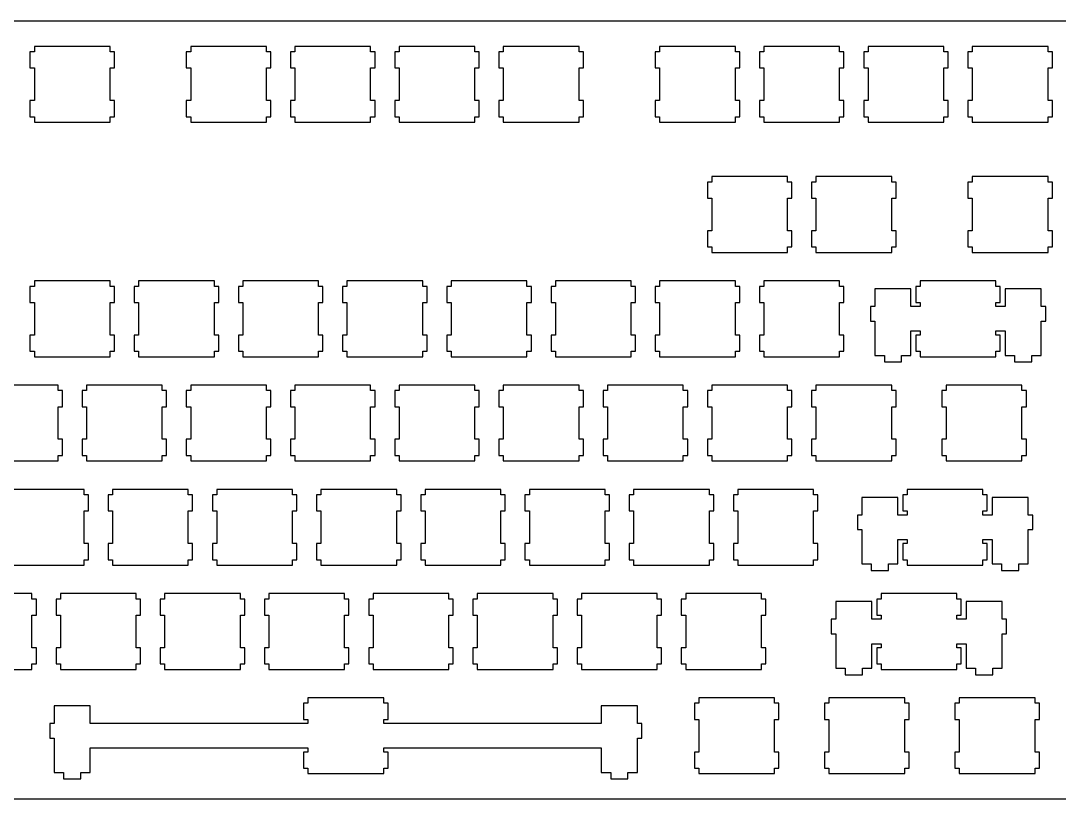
# Model space of a CAD drawing. Extents: x 0 to 433, y 0 to 142.
# Drawn here: x 97.5 to 287.4, y 0.2 to 142.4 of the extents above; entities that cross this region are included whole.
import ezdxf

# ---------------------------------------------------------------- set-up
doc = ezdxf.new("R2010")
doc.units = 0
doc.layers.get('0').update_dxf_attribs({"linetype": 'CONTINUOUS'})

msp = doc.modelspace()

# ---------------------------------------------------------------- linework, layer by layer
at = {"color": 0}
for p, q in [((2.096, 142.427), (430.872, 142.427)), ((100.021, 136.753), (99.2202, 136.753)), ((99.2202, 136.753), (99.2202, 133.802)), ((100.021, 137.752), (100.021, 136.753)), ((113.87, 137.752), (100.021, 137.752)), ((113.87, 136.753), (113.87, 137.752)), ((114.669, 136.753), (113.87, 136.753)), ((114.669, 133.802), (114.669, 136.753)), ((128.596, 136.753), (127.795, 136.753)), ((127.795, 136.753), (127.795, 133.802)), ((128.596, 137.752), (128.596, 136.753)), ((142.445, 137.752), (128.596, 137.752)), ((142.445, 136.753), (142.445, 137.752)), ((143.246, 136.753), (142.445, 136.753)), ((143.246, 133.802), (143.246, 136.753)), ((147.646, 136.753), (146.845, 136.753)), ((146.845, 136.753), (146.845, 133.802)), ((147.646, 137.752), (147.646, 136.753)), ((161.495, 137.752), (147.646, 137.752)), ((161.495, 136.753), (161.495, 137.752)), ((162.296, 136.753), (161.495, 136.753)), ((162.296, 133.802), (162.296, 136.753)), ((166.696, 136.753), (165.895, 136.753)), ((165.895, 136.753), (165.895, 133.802)), ((166.696, 137.752), (166.696, 136.753)), ((180.545, 137.752), (166.696, 137.752)), ((180.545, 136.753), (180.545, 137.752)), ((181.346, 136.753), (180.545, 136.753)), ((181.346, 133.802), (181.346, 136.753)), ((185.746, 136.753), (184.945, 136.753)), ((184.945, 136.753), (184.945, 133.802)), ((185.746, 137.752), (185.746, 136.753)), ((199.595, 137.752), (185.746, 137.752)), ((199.595, 136.753), (199.595, 137.752)), ((200.396, 136.753), (199.595, 136.753)), ((200.396, 133.802), (200.396, 136.753)), ((214.321, 136.753), (213.52, 136.753)), ((213.52, 136.753), (213.52, 133.802)), ((214.321, 137.752), (214.321, 136.753)), ((228.17, 137.752), (214.321, 137.752)), ((228.17, 136.753), (228.17, 137.752)), ((228.971, 136.753), (228.17, 136.753)), ((228.971, 133.802), (228.971, 136.753)), ((233.371, 136.753), (232.57, 136.753)), ((232.57, 136.753), (232.57, 133.802)), ((233.371, 137.752), (233.371, 136.753)), ((247.22, 137.752), (233.371, 137.752)), ((247.22, 136.753), (247.22, 137.752)), ((248.021, 136.753), (247.22, 136.753)), ((248.021, 133.802), (248.021, 136.753)), ((252.421, 136.753), (251.62, 136.753)), ((251.62, 136.753), (251.62, 133.802)), ((252.421, 137.752), (252.421, 136.753)), ((266.27, 137.752), (252.421, 137.752)), ((266.27, 136.753), (266.27, 137.752)), ((267.071, 136.753), (266.27, 136.753)), ((267.071, 133.802), (267.071, 136.753)), ((271.471, 136.753), (270.67, 136.753)), ((270.67, 136.753), (270.67, 133.802)), ((271.471, 137.752), (271.471, 136.753)), ((285.32, 137.752), (271.471, 137.752)), ((285.32, 136.753), (285.32, 137.752)), ((286.121, 136.753), (285.32, 136.753)), ((286.121, 133.802), (286.121, 136.753)), ((99.2202, 133.802), (100.021, 133.802)), ((100.021, 133.802), (100.021, 127.852)), ((113.87, 127.852), (113.87, 133.802)), ((113.87, 133.802), (114.669, 133.802)), ((127.795, 133.802), (128.596, 133.802)), ((128.596, 133.802), (128.596, 127.852)), ((142.445, 127.852), (142.445, 133.802)), ((142.445, 133.802), (143.246, 133.802)), ((146.845, 133.802), (147.646, 133.802)), ((147.646, 133.802), (147.646, 127.852)), ((161.495, 127.852), (161.495, 133.802)), ((161.495, 133.802), (162.296, 133.802)), ((165.895, 133.802), (166.696, 133.802)), ((166.696, 133.802), (166.696, 127.852)), ((180.545, 127.852), (180.545, 133.802)), ((180.545, 133.802), (181.346, 133.802)), ((184.945, 133.802), (185.746, 133.802)), ((185.746, 133.802), (185.746, 127.852)), ((199.595, 127.852), (199.595, 133.802)), ((199.595, 133.802), (200.396, 133.802)), ((213.52, 133.802), (214.321, 133.802)), ((214.321, 133.802), (214.321, 127.852)), ((228.17, 127.852), (228.17, 133.802)), ((228.17, 133.802), (228.971, 133.802)), ((232.57, 133.802), (233.371, 133.802)), ((233.371, 133.802), (233.371, 127.852)), ((247.22, 127.852), (247.22, 133.802)), ((247.22, 133.802), (248.021, 133.802)), ((251.62, 133.802), (252.421, 133.802)), ((252.421, 133.802), (252.421, 127.852)), ((266.27, 127.852), (266.27, 133.802)), ((266.27, 133.802), (267.071, 133.802)), ((270.67, 133.802), (271.471, 133.802)), ((271.471, 133.802), (271.471, 127.852)), ((285.32, 127.852), (285.32, 133.802)), ((285.32, 133.802), (286.121, 133.802)), ((100.021, 127.852), (99.2202, 127.852)), ((99.2202, 127.852), (99.2202, 124.901)), ((114.669, 127.852), (113.87, 127.852)), ((114.669, 124.901), (114.669, 127.852)), ((128.596, 127.852), (127.795, 127.852)), ((127.795, 127.852), (127.795, 124.901)), ((143.246, 127.852), (142.445, 127.852)), ((143.246, 124.901), (143.246, 127.852)), ((147.646, 127.852), (146.845, 127.852)), ((146.845, 127.852), (146.845, 124.901)), ((162.296, 127.852), (161.495, 127.852)), ((162.296, 124.901), (162.296, 127.852)), ((166.696, 127.852), (165.895, 127.852)), ((165.895, 127.852), (165.895, 124.901)), ((181.346, 127.852), (180.545, 127.852)), ((181.346, 124.901), (181.346, 127.852)), ((185.746, 127.852), (184.945, 127.852)), ((184.945, 127.852), (184.945, 124.901)), ((200.396, 127.852), (199.595, 127.852)), ((200.396, 124.901), (200.396, 127.852)), ((214.321, 127.852), (213.52, 127.852)), ((213.52, 127.852), (213.52, 124.901)), ((228.971, 127.852), (228.17, 127.852)), ((228.971, 124.901), (228.971, 127.852)), ((233.371, 127.852), (232.57, 127.852)), ((232.57, 127.852), (232.57, 124.901)), ((248.021, 127.852), (247.22, 127.852)), ((248.021, 124.901), (248.021, 127.852)), ((252.421, 127.852), (251.62, 127.852)), ((251.62, 127.852), (251.62, 124.901)), ((267.071, 127.852), (266.27, 127.852)), ((267.071, 124.901), (267.071, 127.852)), ((271.471, 127.852), (270.67, 127.852)), ((270.67, 127.852), (270.67, 124.901)), ((286.121, 127.852), (285.32, 127.852)), ((286.121, 124.901), (286.121, 127.852)), ((99.2202, 124.901), (100.021, 124.901)), ((100.021, 124.901), (100.021, 123.902)), ((100.021, 123.902), (113.87, 123.902)), ((113.87, 123.902), (113.87, 124.901)), ((113.87, 124.901), (114.669, 124.901)), ((127.795, 124.901), (128.596, 124.901)), ((128.596, 124.901), (128.596, 123.902)), ((128.596, 123.902), (142.445, 123.902)), ((142.445, 123.902), (142.445, 124.901)), ((142.445, 124.901), (143.246, 124.901)), ((146.845, 124.901), (147.646, 124.901)), ((147.646, 124.901), (147.646, 123.902)), ((147.646, 123.902), (161.495, 123.902)), ((161.495, 123.902), (161.495, 124.901)), ((161.495, 124.901), (162.296, 124.901)), ((165.895, 124.901), (166.696, 124.901)), ((166.696, 124.901), (166.696, 123.902)), ((166.696, 123.902), (180.545, 123.902)), ((180.545, 123.902), (180.545, 124.901)), ((180.545, 124.901), (181.346, 124.901)), ((184.945, 124.901), (185.746, 124.901)), ((185.746, 124.901), (185.746, 123.902)), ((185.746, 123.902), (199.595, 123.902)), ((199.595, 123.902), (199.595, 124.901)), ((199.595, 124.901), (200.396, 124.901)), ((213.52, 124.901), (214.321, 124.901)), ((214.321, 124.901), (214.321, 123.902)), ((214.321, 123.902), (228.17, 123.902)), ((228.17, 123.902), (228.17, 124.901)), ((228.17, 124.901), (228.971, 124.901)), ((232.57, 124.901), (233.371, 124.901)), ((233.371, 124.901), (233.371, 123.902)), ((233.371, 123.902), (247.22, 123.902)), ((247.22, 123.902), (247.22, 124.901)), ((247.22, 124.901), (248.021, 124.901)), ((251.62, 124.901), (252.421, 124.901)), ((252.421, 124.901), (252.421, 123.902)), ((252.421, 123.902), (266.27, 123.902)), ((266.27, 123.902), (266.27, 124.901)), ((266.27, 124.901), (267.071, 124.901)), ((270.67, 124.901), (271.471, 124.901)), ((271.471, 124.901), (271.471, 123.902)), ((271.471, 123.902), (285.32, 123.902)), ((285.32, 123.902), (285.32, 124.901)), ((285.32, 124.901), (286.121, 124.901)), ((223.846, 113.94), (223.846, 112.94)), ((237.695, 113.94), (223.846, 113.94)), ((237.695, 112.94), (237.695, 113.94)), ((242.896, 113.94), (242.896, 112.94)), ((256.745, 113.94), (242.896, 113.94)), ((256.745, 112.94), (256.745, 113.94)), ((271.471, 113.94), (271.471, 112.94)), ((285.32, 113.94), (271.471, 113.94)), ((285.32, 112.94), (285.32, 113.94)), ((223.846, 112.94), (223.045, 112.94)), ((223.045, 112.94), (223.045, 109.989)), ((238.496, 112.94), (237.695, 112.94)), ((238.496, 109.989), (238.496, 112.94)), ((242.896, 112.94), (242.095, 112.94)), ((242.095, 112.94), (242.095, 109.989)), ((257.546, 112.94), (256.745, 112.94)), ((257.546, 109.989), (257.546, 112.94)), ((271.471, 112.94), (270.67, 112.94)), ((270.67, 112.94), (270.67, 109.989)), ((286.121, 112.94), (285.32, 112.94)), ((286.121, 109.989), (286.121, 112.94)), ((223.045, 109.989), (223.846, 109.989)), ((223.846, 109.989), (223.846, 104.039)), ((237.695, 104.039), (237.695, 109.989)), ((237.695, 109.989), (238.496, 109.989)), ((242.095, 109.989), (242.896, 109.989)), ((242.896, 109.989), (242.896, 104.039)), ((256.745, 104.039), (256.745, 109.989)), ((256.745, 109.989), (257.546, 109.989)), ((270.67, 109.989), (271.471, 109.989)), ((271.471, 109.989), (271.471, 104.039)), ((285.32, 104.039), (285.32, 109.989)), ((285.32, 109.989), (286.121, 109.989)), ((223.846, 104.039), (223.045, 104.039)), ((223.045, 104.039), (223.045, 101.09)), ((238.496, 104.039), (237.695, 104.039)), ((238.496, 101.09), (238.496, 104.039)), ((242.896, 104.039), (242.095, 104.039)), ((242.095, 104.039), (242.095, 101.09)), ((257.546, 104.039), (256.745, 104.039)), ((257.546, 101.09), (257.546, 104.039)), ((271.471, 104.039), (270.67, 104.039)), ((270.67, 104.039), (270.67, 101.09)), ((286.121, 104.039), (285.32, 104.039)), ((286.121, 101.09), (286.121, 104.039)), ((223.045, 101.09), (223.846, 101.09)), ((223.846, 101.09), (223.846, 100.09)), ((237.695, 100.09), (237.695, 101.09)), ((237.695, 101.09), (238.496, 101.09)), ((242.095, 101.09), (242.896, 101.09)), ((242.896, 101.09), (242.896, 100.09)), ((256.745, 100.09), (256.745, 101.09)), ((256.745, 101.09), (257.546, 101.09)), ((270.67, 101.09), (271.471, 101.09)), ((271.471, 101.09), (271.471, 100.09)), ((285.32, 100.09), (285.32, 101.09)), ((285.32, 101.09), (286.121, 101.09)), ((223.846, 100.09), (237.695, 100.09)), ((242.896, 100.09), (256.745, 100.09)), ((271.471, 100.09), (285.32, 100.09)), ((100.021, 93.89), (99.2202, 93.89)), ((99.2202, 93.89), (99.2202, 90.9394)), ((100.021, 94.8902), (100.021, 93.89)), ((113.87, 94.8902), (100.021, 94.8902)), ((113.87, 93.89), (113.87, 94.8902)), ((114.669, 93.89), (113.87, 93.89)), ((114.669, 90.9394), (114.669, 93.89)), ((119.071, 93.89), (118.27, 93.89)), ((118.27, 93.89), (118.27, 90.9394)), ((119.071, 94.8902), (119.071, 93.89)), ((132.92, 94.8902), (119.071, 94.8902)), ((132.92, 93.89), (132.92, 94.8902)), ((133.721, 93.89), (132.92, 93.89)), ((133.721, 90.9394), (133.721, 93.89)), ((138.121, 93.89), (137.32, 93.89)), ((137.32, 93.89), (137.32, 90.9394)), ((138.121, 94.8902), (138.121, 93.89)), ((151.97, 94.8902), (138.121, 94.8902)), ((151.97, 93.89), (151.97, 94.8902)), ((152.771, 93.89), (151.97, 93.89)), ((152.771, 90.9394), (152.771, 93.89)), ((157.171, 93.89), (156.37, 93.89)), ((156.37, 93.89), (156.37, 90.9394)), ((157.171, 94.8902), (157.171, 93.89)), ((171.02, 94.8902), (157.171, 94.8902)), ((171.02, 93.89), (171.02, 94.8902)), ((171.821, 93.89), (171.02, 93.89)), ((171.821, 90.9394), (171.821, 93.89)), ((176.221, 93.89), (175.42, 93.89)), ((175.42, 93.89), (175.42, 90.9394)), ((176.221, 94.8902), (176.221, 93.89)), ((190.07, 94.8902), (176.221, 94.8902)), ((190.07, 93.89), (190.07, 94.8902)), ((190.871, 93.89), (190.07, 93.89)), ((190.871, 90.9394), (190.871, 93.89)), ((195.271, 93.89), (194.47, 93.89)), ((194.47, 93.89), (194.47, 90.9394)), ((195.271, 94.8902), (195.271, 93.89)), ((209.12, 94.8902), (195.271, 94.8902)), ((209.12, 93.89), (209.12, 94.8902)), ((209.921, 93.89), (209.12, 93.89)), ((209.921, 90.9394), (209.921, 93.89)), ((214.321, 93.89), (213.52, 93.89)), ((213.52, 93.89), (213.52, 90.9394)), ((214.321, 94.8902), (214.321, 93.89)), ((228.17, 94.8902), (214.321, 94.8902)), ((228.17, 93.89), (228.17, 94.8902)), ((228.971, 93.89), (228.17, 93.89)), ((228.971, 90.9394), (228.971, 93.89)), ((233.371, 93.89), (232.57, 93.89)), ((232.57, 93.89), (232.57, 90.9394)), ((233.371, 94.8902), (233.371, 93.89)), ((247.22, 94.8902), (233.371, 94.8902)), ((247.22, 93.89), (247.22, 94.8902)), ((248.021, 93.89), (247.22, 93.89)), ((248.021, 90.9394), (248.021, 93.89)), ((260.27, 93.4201), (253.67, 93.4201)), ((253.67, 93.4201), (253.67, 90.1898)), ((260.27, 90.1898), (260.27, 93.4201)), ((261.946, 93.89), (261.145, 93.89)), ((261.145, 93.89), (261.145, 90.9394)), ((261.946, 94.8902), (261.946, 93.89)), ((275.795, 94.8902), (261.946, 94.8902)), ((275.795, 93.89), (275.795, 94.8902)), ((276.596, 93.89), (275.795, 93.89)), ((276.596, 90.9394), (276.596, 93.89)), ((284.07, 93.4201), (277.471, 93.4201)), ((277.471, 93.4201), (277.471, 90.1898)), ((284.07, 90.1898), (284.07, 93.4201)), ((99.2202, 90.9394), (100.021, 90.9394)), ((100.021, 90.9394), (100.021, 84.9891)), ((113.87, 84.9891), (113.87, 90.9394)), ((113.87, 90.9394), (114.669, 90.9394)), ((118.27, 90.9394), (119.071, 90.9394)), ((119.071, 90.9394), (119.071, 84.9891)), ((132.92, 84.9891), (132.92, 90.9394)), ((132.92, 90.9394), (133.721, 90.9394)), ((137.32, 90.9394), (138.121, 90.9394)), ((138.121, 90.9394), (138.121, 84.9891)), ((151.97, 84.9891), (151.97, 90.9394)), ((151.97, 90.9394), (152.771, 90.9394)), ((156.37, 90.9394), (157.171, 90.9394)), ((157.171, 90.9394), (157.171, 84.9891)), ((171.02, 84.9891), (171.02, 90.9394)), ((171.02, 90.9394), (171.821, 90.9394)), ((175.42, 90.9394), (176.221, 90.9394)), ((176.221, 90.9394), (176.221, 84.9891)), ((190.07, 84.9891), (190.07, 90.9394)), ((190.07, 90.9394), (190.871, 90.9394)), ((194.47, 90.9394), (195.271, 90.9394)), ((195.271, 90.9394), (195.271, 84.9891)), ((209.12, 84.9891), (209.12, 90.9394)), ((209.12, 90.9394), (209.921, 90.9394)), ((213.52, 90.9394), (214.321, 90.9394)), ((214.321, 90.9394), (214.321, 84.9891)), ((228.17, 84.9891), (228.17, 90.9394)), ((228.17, 90.9394), (228.971, 90.9394)), ((232.57, 90.9394), (233.371, 90.9394)), ((233.371, 90.9394), (233.371, 84.9891)), ((247.22, 84.9891), (247.22, 90.9394)), ((247.22, 90.9394), (248.021, 90.9394)), ((253.67, 90.1898), (252.845, 90.1898)), ((252.845, 90.1898), (252.845, 87.54)), ((261.946, 90.1898), (260.27, 90.1898)), ((261.145, 90.9394), (261.946, 90.9394)), ((261.946, 90.9394), (261.946, 90.1898)), ((275.795, 90.1898), (275.795, 90.9394)), ((275.795, 90.9394), (276.596, 90.9394)), ((277.471, 90.1898), (275.795, 90.1898)), ((284.896, 90.1898), (284.07, 90.1898)), ((284.896, 87.54), (284.896, 90.1898)), ((252.845, 87.54), (253.67, 87.54)), ((253.67, 87.54), (253.67, 81.2698)), ((284.07, 81.2698), (284.07, 87.54)), ((284.07, 87.54), (284.896, 87.54)), ((260.27, 81.2698), (260.27, 85.7402)), ((260.27, 85.7402), (261.946, 85.7402)), ((261.946, 85.7402), (261.946, 84.9891)), ((275.795, 84.9891), (275.795, 85.7402)), ((275.795, 85.7402), (277.471, 85.7402)), ((277.471, 85.7402), (277.471, 81.2698)), ((100.021, 84.9891), (99.2202, 84.9891)), ((99.2202, 84.9891), (99.2202, 82.0402)), ((114.669, 84.9891), (113.87, 84.9891)), ((114.669, 82.0402), (114.669, 84.9891)), ((119.071, 84.9891), (118.27, 84.9891)), ((118.27, 84.9891), (118.27, 82.0402)), ((133.721, 84.9891), (132.92, 84.9891)), ((133.721, 82.0402), (133.721, 84.9891)), ((138.121, 84.9891), (137.32, 84.9891)), ((137.32, 84.9891), (137.32, 82.0402)), ((152.771, 84.9891), (151.97, 84.9891)), ((152.771, 82.0402), (152.771, 84.9891)), ((157.171, 84.9891), (156.37, 84.9891)), ((156.37, 84.9891), (156.37, 82.0402)), ((171.821, 84.9891), (171.02, 84.9891)), ((171.821, 82.0402), (171.821, 84.9891)), ((176.221, 84.9891), (175.42, 84.9891)), ((175.42, 84.9891), (175.42, 82.0402)), ((190.871, 84.9891), (190.07, 84.9891)), ((190.871, 82.0402), (190.871, 84.9891)), ((195.271, 84.9891), (194.47, 84.9891)), ((194.47, 84.9891), (194.47, 82.0402)), ((209.921, 84.9891), (209.12, 84.9891)), ((209.921, 82.0402), (209.921, 84.9891)), ((214.321, 84.9891), (213.52, 84.9891)), ((213.52, 84.9891), (213.52, 82.0402)), ((228.971, 84.9891), (228.17, 84.9891)), ((228.971, 82.0402), (228.971, 84.9891)), ((233.371, 84.9891), (232.57, 84.9891)), ((232.57, 84.9891), (232.57, 82.0402)), ((248.021, 84.9891), (247.22, 84.9891)), ((248.021, 82.0402), (248.021, 84.9891)), ((261.946, 84.9891), (261.145, 84.9891)), ((261.145, 84.9891), (261.145, 82.0402)), ((276.596, 84.9891), (275.795, 84.9891)), ((276.596, 82.0402), (276.596, 84.9891)), ((99.2202, 82.0402), (100.021, 82.0402)), ((100.021, 82.0402), (100.021, 81.0398)), ((113.87, 81.0398), (113.87, 82.0402)), ((113.87, 82.0402), (114.669, 82.0402)), ((118.27, 82.0402), (119.071, 82.0402)), ((119.071, 82.0402), (119.071, 81.0398)), ((132.92, 81.0398), (132.92, 82.0402)), ((132.92, 82.0402), (133.721, 82.0402)), ((137.32, 82.0402), (138.121, 82.0402)), ((138.121, 82.0402), (138.121, 81.0398)), ((151.97, 81.0398), (151.97, 82.0402)), ((151.97, 82.0402), (152.771, 82.0402)), ((156.37, 82.0402), (157.171, 82.0402)), ((157.171, 82.0402), (157.171, 81.0398)), ((171.02, 81.0398), (171.02, 82.0402)), ((171.02, 82.0402), (171.821, 82.0402)), ((175.42, 82.0402), (176.221, 82.0402)), ((176.221, 82.0402), (176.221, 81.0398)), ((190.07, 81.0398), (190.07, 82.0402)), ((190.07, 82.0402), (190.871, 82.0402)), ((194.47, 82.0402), (195.271, 82.0402)), ((195.271, 82.0402), (195.271, 81.0398)), ((209.12, 81.0398), (209.12, 82.0402)), ((209.12, 82.0402), (209.921, 82.0402)), ((213.52, 82.0402), (214.321, 82.0402)), ((214.321, 82.0402), (214.321, 81.0398)), ((228.17, 81.0398), (228.17, 82.0402)), ((228.17, 82.0402), (228.971, 82.0402)), ((232.57, 82.0402), (233.371, 82.0402)), ((233.371, 82.0402), (233.371, 81.0398)), ((247.22, 81.0398), (247.22, 82.0402)), ((247.22, 82.0402), (248.021, 82.0402)), ((261.145, 82.0402), (261.946, 82.0402)), ((261.946, 82.0402), (261.946, 81.0398)), ((275.795, 81.0398), (275.795, 82.0402)), ((275.795, 82.0402), (276.596, 82.0402)), ((100.021, 81.0398), (113.87, 81.0398)), ((119.071, 81.0398), (132.92, 81.0398)), ((138.121, 81.0398), (151.97, 81.0398)), ((157.171, 81.0398), (171.02, 81.0398)), ((176.221, 81.0398), (190.07, 81.0398)), ((195.271, 81.0398), (209.12, 81.0398)), ((214.321, 81.0398), (228.17, 81.0398)), ((233.371, 81.0398), (247.22, 81.0398)), ((253.67, 81.2698), (255.396, 81.2698)), ((255.396, 81.2698), (255.396, 80.0696)), ((255.396, 80.0696), (258.546, 80.0696)), ((258.546, 80.0696), (258.546, 81.2698)), ((258.546, 81.2698), (260.27, 81.2698)), ((261.946, 81.0398), (275.795, 81.0398)), ((277.471, 81.2698), (279.196, 81.2698)), ((279.196, 81.2698), (279.196, 80.0696)), ((279.196, 80.0696), (282.345, 80.0696)), ((282.345, 80.0696), (282.345, 81.2698)), ((282.345, 81.2698), (284.07, 81.2698)), ((104.345, 75.8402), (90.4946, 75.8402)), ((104.345, 74.84), (104.345, 75.8402)), ((105.144, 74.84), (104.345, 74.84)), ((105.144, 71.8894), (105.144, 74.84)), ((109.545, 74.84), (108.745, 74.84)), ((108.745, 74.84), (108.745, 71.8894)), ((109.545, 75.8402), (109.545, 74.84)), ((123.395, 75.8402), (109.545, 75.8402)), ((123.395, 74.84), (123.395, 75.8402)), ((124.196, 74.84), (123.395, 74.84)), ((124.196, 71.8894), (124.196, 74.84)), ((128.595, 74.84), (127.795, 74.84)), ((127.795, 74.84), (127.795, 71.8894)), ((128.595, 75.8402), (128.595, 74.84)), ((142.445, 75.8402), (128.595, 75.8402)), ((142.445, 74.84), (142.445, 75.8402)), ((143.244, 74.84), (142.445, 74.84)), ((143.244, 71.8894), (143.244, 74.84)), ((147.645, 74.84), (146.845, 74.84)), ((146.845, 74.84), (146.845, 71.8894)), ((147.645, 75.8402), (147.645, 74.84)), ((161.495, 75.8402), (147.645, 75.8402)), ((161.495, 74.84), (161.495, 75.8402)), ((162.296, 74.84), (161.495, 74.84)), ((162.296, 71.8894), (162.296, 74.84)), ((166.696, 74.84), (165.895, 74.84)), ((165.895, 74.84), (165.895, 71.8894)), ((166.696, 75.8402), (166.696, 74.84)), ((180.545, 75.8402), (166.696, 75.8402)), ((180.545, 74.84), (180.545, 75.8402)), ((181.346, 74.84), (180.545, 74.84)), ((181.346, 71.8894), (181.346, 74.84)), ((185.746, 74.84), (184.945, 74.84)), ((184.945, 74.84), (184.945, 71.8894)), ((185.746, 75.8402), (185.746, 74.84)), ((199.595, 75.8402), (185.746, 75.8402)), ((199.595, 74.84), (199.595, 75.8402)), ((200.396, 74.84), (199.595, 74.84)), ((200.396, 71.8894), (200.396, 74.84)), ((204.796, 74.84), (203.995, 74.84)), ((203.995, 74.84), (203.995, 71.8894)), ((204.796, 75.8402), (204.796, 74.84)), ((218.645, 75.8402), (204.796, 75.8402)), ((218.645, 74.84), (218.645, 75.8402)), ((219.446, 74.84), (218.645, 74.84)), ((219.446, 71.8894), (219.446, 74.84)), ((223.846, 74.84), (223.045, 74.84)), ((223.045, 74.84), (223.045, 71.8894)), ((223.846, 75.8402), (223.846, 74.84)), ((237.695, 75.8402), (223.846, 75.8402)), ((237.695, 74.84), (237.695, 75.8402)), ((238.496, 74.84), (237.695, 74.84)), ((238.496, 71.8894), (238.496, 74.84)), ((242.896, 74.84), (242.095, 74.84)), ((242.095, 74.84), (242.095, 71.8894)), ((242.896, 75.8402), (242.896, 74.84)), ((256.745, 75.8402), (242.896, 75.8402)), ((256.745, 74.84), (256.745, 75.8402)), ((257.546, 74.84), (256.745, 74.84)), ((257.546, 71.8894), (257.546, 74.84)), ((266.707, 74.84), (265.908, 74.84)), ((265.908, 74.84), (265.908, 71.8894)), ((266.707, 75.8402), (266.707, 74.84)), ((280.557, 75.8402), (266.707, 75.8402)), ((280.557, 74.84), (280.557, 75.8402)), ((281.357, 74.84), (280.557, 74.84)), ((281.357, 71.8894), (281.357, 74.84)), ((104.345, 65.9391), (104.345, 71.8894)), ((104.345, 71.8894), (105.144, 71.8894)), ((108.745, 71.8894), (109.545, 71.8894)), ((109.545, 71.8894), (109.545, 65.9391)), ((123.395, 65.9391), (123.395, 71.8894)), ((123.395, 71.8894), (124.196, 71.8894)), ((127.795, 71.8894), (128.595, 71.8894)), ((128.595, 71.8894), (128.595, 65.9391)), ((142.445, 65.9391), (142.445, 71.8894)), ((142.445, 71.8894), (143.244, 71.8894)), ((146.845, 71.8894), (147.645, 71.8894)), ((147.645, 71.8894), (147.645, 65.9391)), ((161.495, 65.9391), (161.495, 71.8894)), ((161.495, 71.8894), (162.296, 71.8894)), ((165.895, 71.8894), (166.696, 71.8894)), ((166.696, 71.8894), (166.696, 65.9391)), ((180.545, 65.9391), (180.545, 71.8894)), ((180.545, 71.8894), (181.346, 71.8894)), ((184.945, 71.8894), (185.746, 71.8894)), ((185.746, 71.8894), (185.746, 65.9391)), ((199.595, 65.9391), (199.595, 71.8894)), ((199.595, 71.8894), (200.396, 71.8894)), ((203.995, 71.8894), (204.796, 71.8894)), ((204.796, 71.8894), (204.796, 65.9391)), ((218.645, 65.9391), (218.645, 71.8894)), ((218.645, 71.8894), (219.446, 71.8894)), ((223.045, 71.8894), (223.846, 71.8894)), ((223.846, 71.8894), (223.846, 65.9391)), ((237.695, 65.9391), (237.695, 71.8894)), ((237.695, 71.8894), (238.496, 71.8894)), ((242.095, 71.8894), (242.896, 71.8894)), ((242.896, 71.8894), (242.896, 65.9391)), ((256.745, 65.9391), (256.745, 71.8894)), ((256.745, 71.8894), (257.546, 71.8894)), ((265.908, 71.8894), (266.707, 71.8894)), ((266.707, 71.8894), (266.707, 65.9391)), ((280.557, 65.9391), (280.557, 71.8894)), ((280.557, 71.8894), (281.357, 71.8894)), ((105.144, 65.9391), (104.345, 65.9391)), ((105.144, 62.9902), (105.144, 65.9391)), ((109.545, 65.9391), (108.745, 65.9391)), ((108.745, 65.9391), (108.745, 62.9902)), ((124.196, 65.9391), (123.395, 65.9391)), ((124.196, 62.9902), (124.196, 65.9391)), ((128.595, 65.9391), (127.795, 65.9391)), ((127.795, 65.9391), (127.795, 62.9902)), ((143.244, 65.9391), (142.445, 65.9391)), ((143.244, 62.9902), (143.244, 65.9391)), ((147.645, 65.9391), (146.845, 65.9391)), ((146.845, 65.9391), (146.845, 62.9902)), ((162.296, 65.9391), (161.495, 65.9391)), ((162.296, 62.9902), (162.296, 65.9391)), ((166.696, 65.9391), (165.895, 65.9391)), ((165.895, 65.9391), (165.895, 62.9902)), ((181.346, 65.9391), (180.545, 65.9391)), ((181.346, 62.9902), (181.346, 65.9391)), ((185.746, 65.9391), (184.945, 65.9391)), ((184.945, 65.9391), (184.945, 62.9902)), ((200.396, 65.9391), (199.595, 65.9391)), ((200.396, 62.9902), (200.396, 65.9391)), ((204.796, 65.9391), (203.995, 65.9391)), ((203.995, 65.9391), (203.995, 62.9902)), ((219.446, 65.9391), (218.645, 65.9391)), ((219.446, 62.9902), (219.446, 65.9391)), ((223.846, 65.9391), (223.045, 65.9391)), ((223.045, 65.9391), (223.045, 62.9902)), ((238.496, 65.9391), (237.695, 65.9391)), ((238.496, 62.9902), (238.496, 65.9391)), ((242.896, 65.9391), (242.095, 65.9391)), ((242.095, 65.9391), (242.095, 62.9902)), ((257.546, 65.9391), (256.745, 65.9391)), ((257.546, 62.9902), (257.546, 65.9391)), ((266.707, 65.9391), (265.908, 65.9391)), ((265.908, 65.9391), (265.908, 62.9902)), ((281.357, 65.9391), (280.557, 65.9391)), ((281.357, 62.9902), (281.357, 65.9391)), ((104.345, 61.9898), (104.345, 62.9902)), ((104.345, 62.9902), (105.144, 62.9902)), ((108.745, 62.9902), (109.545, 62.9902)), ((109.545, 62.9902), (109.545, 61.9898)), ((123.395, 61.9898), (123.395, 62.9902)), ((123.395, 62.9902), (124.196, 62.9902)), ((127.795, 62.9902), (128.595, 62.9902)), ((128.595, 62.9902), (128.595, 61.9898)), ((142.445, 61.9898), (142.445, 62.9902)), ((142.445, 62.9902), (143.244, 62.9902)), ((146.845, 62.9902), (147.645, 62.9902)), ((147.645, 62.9902), (147.645, 61.9898)), ((161.495, 61.9898), (161.495, 62.9902)), ((161.495, 62.9902), (162.296, 62.9902)), ((165.895, 62.9902), (166.696, 62.9902)), ((166.696, 62.9902), (166.696, 61.9898)), ((180.545, 61.9898), (180.545, 62.9902)), ((180.545, 62.9902), (181.346, 62.9902)), ((184.945, 62.9902), (185.746, 62.9902)), ((185.746, 62.9902), (185.746, 61.9898)), ((199.595, 61.9898), (199.595, 62.9902)), ((199.595, 62.9902), (200.396, 62.9902)), ((203.995, 62.9902), (204.796, 62.9902)), ((204.796, 62.9902), (204.796, 61.9898)), ((218.645, 61.9898), (218.645, 62.9902)), ((218.645, 62.9902), (219.446, 62.9902)), ((223.045, 62.9902), (223.846, 62.9902)), ((223.846, 62.9902), (223.846, 61.9898)), ((237.695, 61.9898), (237.695, 62.9902)), ((237.695, 62.9902), (238.496, 62.9902)), ((242.095, 62.9902), (242.896, 62.9902)), ((242.896, 62.9902), (242.896, 61.9898)), ((256.745, 61.9898), (256.745, 62.9902)), ((256.745, 62.9902), (257.546, 62.9902)), ((265.908, 62.9902), (266.707, 62.9902)), ((266.707, 62.9902), (266.707, 61.9898)), ((280.557, 61.9898), (280.557, 62.9902)), ((280.557, 62.9902), (281.357, 62.9902)), ((90.4946, 61.9898), (104.345, 61.9898)), ((109.545, 61.9898), (123.395, 61.9898)), ((128.595, 61.9898), (142.445, 61.9898)), ((147.645, 61.9898), (161.495, 61.9898)), ((166.696, 61.9898), (180.545, 61.9898)), ((185.746, 61.9898), (199.595, 61.9898)), ((204.796, 61.9898), (218.645, 61.9898)), ((223.846, 61.9898), (237.695, 61.9898)), ((242.896, 61.9898), (256.745, 61.9898)), ((266.707, 61.9898), (280.557, 61.9898)), ((109.107, 56.7902), (95.2571, 56.7902)), ((109.107, 55.79), (109.107, 56.7902)), ((109.907, 55.79), (109.107, 55.79)), ((109.907, 52.8394), (109.907, 55.79)), ((114.307, 55.79), (113.508, 55.79)), ((113.508, 55.79), (113.508, 52.8394)), ((114.307, 56.7902), (114.307, 55.79)), ((128.157, 56.7902), (114.307, 56.7902)), ((128.157, 55.79), (128.157, 56.7902)), ((128.957, 55.79), (128.157, 55.79)), ((128.957, 52.8394), (128.957, 55.79)), ((133.357, 55.79), (132.558, 55.79)), ((132.558, 55.79), (132.558, 52.8394)), ((133.357, 56.7902), (133.357, 55.79)), ((147.207, 56.7902), (133.357, 56.7902)), ((147.207, 55.79), (147.207, 56.7902)), ((148.007, 55.79), (147.207, 55.79)), ((148.007, 52.8394), (148.007, 55.79)), ((152.407, 55.79), (151.608, 55.79)), ((151.608, 55.79), (151.608, 52.8394)), ((152.407, 56.7902), (152.407, 55.79)), ((166.257, 56.7902), (152.407, 56.7902)), ((166.257, 55.79), (166.257, 56.7902)), ((167.057, 55.79), (166.257, 55.79)), ((167.057, 52.8394), (167.057, 55.79)), ((171.457, 55.79), (170.658, 55.79)), ((170.658, 55.79), (170.658, 52.8394)), ((171.457, 56.7902), (171.457, 55.79)), ((185.307, 56.7902), (171.457, 56.7902)), ((185.307, 55.79), (185.307, 56.7902)), ((186.107, 55.79), (185.307, 55.79)), ((186.107, 52.8394), (186.107, 55.79)), ((190.507, 55.79), (189.708, 55.79)), ((189.708, 55.79), (189.708, 52.8394)), ((190.507, 56.7902), (190.507, 55.79)), ((204.357, 56.7902), (190.507, 56.7902)), ((204.357, 55.79), (204.357, 56.7902)), ((205.157, 55.79), (204.357, 55.79)), ((205.157, 52.8394), (205.157, 55.79)), ((209.557, 55.79), (208.758, 55.79)), ((208.758, 55.79), (208.758, 52.8394)), ((209.557, 56.7902), (209.557, 55.79)), ((223.407, 56.7902), (209.557, 56.7902)), ((223.407, 55.79), (223.407, 56.7902)), ((224.207, 55.79), (223.407, 55.79)), ((224.207, 52.8394), (224.207, 55.79)), ((228.607, 55.79), (227.808, 55.79)), ((227.808, 55.79), (227.808, 52.8394)), ((228.607, 56.7902), (228.607, 55.79)), ((242.457, 56.7902), (228.607, 56.7902)), ((242.457, 55.79), (242.457, 56.7902)), ((243.257, 55.79), (242.457, 55.79)), ((243.257, 52.8394), (243.257, 55.79)), ((257.889, 55.3201), (251.288, 55.3201)), ((251.288, 55.3201), (251.288, 52.0898)), ((257.889, 52.0898), (257.889, 55.3201)), ((259.563, 55.79), (258.764, 55.79)), ((258.764, 55.79), (258.764, 52.8394)), ((259.563, 56.7902), (259.563, 55.79)), ((273.414, 56.7902), (259.563, 56.7902)), ((273.414, 55.79), (273.414, 56.7902)), ((274.213, 55.79), (273.414, 55.79)), ((274.213, 52.8394), (274.213, 55.79)), ((281.689, 55.3201), (275.088, 55.3201)), ((275.088, 55.3201), (275.088, 52.0898)), ((281.689, 52.0898), (281.689, 55.3201)), ((109.107, 46.8891), (109.107, 52.8394)), ((109.107, 52.8394), (109.907, 52.8394)), ((113.508, 52.8394), (114.307, 52.8394)), ((114.307, 52.8394), (114.307, 46.8891)), ((128.157, 46.8891), (128.157, 52.8394)), ((128.157, 52.8394), (128.957, 52.8394)), ((132.558, 52.8394), (133.357, 52.8394)), ((133.357, 52.8394), (133.357, 46.8891)), ((147.207, 46.8891), (147.207, 52.8394)), ((147.207, 52.8394), (148.007, 52.8394)), ((151.608, 52.8394), (152.407, 52.8394)), ((152.407, 52.8394), (152.407, 46.8891)), ((166.257, 46.8891), (166.257, 52.8394)), ((166.257, 52.8394), (167.057, 52.8394)), ((170.658, 52.8394), (171.457, 52.8394)), ((171.457, 52.8394), (171.457, 46.8891)), ((185.307, 46.8891), (185.307, 52.8394)), ((185.307, 52.8394), (186.107, 52.8394)), ((189.708, 52.8394), (190.507, 52.8394)), ((190.507, 52.8394), (190.507, 46.8891)), ((204.357, 46.8891), (204.357, 52.8394)), ((204.357, 52.8394), (205.157, 52.8394)), ((208.758, 52.8394), (209.557, 52.8394)), ((209.557, 52.8394), (209.557, 46.8891)), ((223.407, 46.8891), (223.407, 52.8394)), ((223.407, 52.8394), (224.207, 52.8394)), ((227.808, 52.8394), (228.607, 52.8394)), ((228.607, 52.8394), (228.607, 46.8891)), ((242.457, 46.8891), (242.457, 52.8394)), ((242.457, 52.8394), (243.257, 52.8394)), ((251.288, 52.0898), (250.464, 52.0898)), ((250.464, 52.0898), (250.464, 49.44)), ((259.563, 52.0898), (257.889, 52.0898)), ((258.764, 52.8394), (259.563, 52.8394)), ((259.563, 52.8394), (259.563, 52.0898)), ((273.414, 52.0898), (273.414, 52.8394)), ((273.414, 52.8394), (274.213, 52.8394)), ((275.088, 52.0898), (273.414, 52.0898)), ((282.513, 52.0898), (281.689, 52.0898)), ((282.513, 49.44), (282.513, 52.0898)), ((250.464, 49.44), (251.288, 49.44)), ((251.288, 49.44), (251.288, 43.1698)), ((281.689, 43.1698), (281.689, 49.44)), ((281.689, 49.44), (282.513, 49.44)), ((257.889, 43.1698), (257.889, 47.6402)), ((257.889, 47.6402), (259.563, 47.6402)), ((259.563, 47.6402), (259.563, 46.8891)), ((273.414, 46.8891), (273.414, 47.6402)), ((273.414, 47.6402), (275.088, 47.6402)), ((275.088, 47.6402), (275.088, 43.1698)), ((109.907, 46.8891), (109.107, 46.8891)), ((109.907, 43.9402), (109.907, 46.8891)), ((114.307, 46.8891), (113.508, 46.8891)), ((113.508, 46.8891), (113.508, 43.9402)), ((128.957, 46.8891), (128.157, 46.8891)), ((128.957, 43.9402), (128.957, 46.8891)), ((133.357, 46.8891), (132.558, 46.8891)), ((132.558, 46.8891), (132.558, 43.9402)), ((148.007, 46.8891), (147.207, 46.8891)), ((148.007, 43.9402), (148.007, 46.8891)), ((152.407, 46.8891), (151.608, 46.8891)), ((151.608, 46.8891), (151.608, 43.9402)), ((167.057, 46.8891), (166.257, 46.8891)), ((167.057, 43.9402), (167.057, 46.8891)), ((171.457, 46.8891), (170.658, 46.8891)), ((170.658, 46.8891), (170.658, 43.9402)), ((186.107, 46.8891), (185.307, 46.8891)), ((186.107, 43.9402), (186.107, 46.8891)), ((190.507, 46.8891), (189.708, 46.8891)), ((189.708, 46.8891), (189.708, 43.9402)), ((205.157, 46.8891), (204.357, 46.8891)), ((205.157, 43.9402), (205.157, 46.8891)), ((209.557, 46.8891), (208.758, 46.8891)), ((208.758, 46.8891), (208.758, 43.9402)), ((224.207, 46.8891), (223.407, 46.8891)), ((224.207, 43.9402), (224.207, 46.8891)), ((228.607, 46.8891), (227.808, 46.8891)), ((227.808, 46.8891), (227.808, 43.9402)), ((243.257, 46.8891), (242.457, 46.8891)), ((243.257, 43.9402), (243.257, 46.8891)), ((259.563, 46.8891), (258.764, 46.8891)), ((258.764, 46.8891), (258.764, 43.9402)), ((274.213, 46.8891), (273.414, 46.8891)), ((274.213, 43.9402), (274.213, 46.8891)), ((109.107, 42.9398), (109.107, 43.9402)), ((109.107, 43.9402), (109.907, 43.9402)), ((113.508, 43.9402), (114.307, 43.9402)), ((114.307, 43.9402), (114.307, 42.9398)), ((128.157, 42.9398), (128.157, 43.9402)), ((128.157, 43.9402), (128.957, 43.9402)), ((132.558, 43.9402), (133.357, 43.9402)), ((133.357, 43.9402), (133.357, 42.9398)), ((147.207, 42.9398), (147.207, 43.9402)), ((147.207, 43.9402), (148.007, 43.9402)), ((151.608, 43.9402), (152.407, 43.9402)), ((152.407, 43.9402), (152.407, 42.9398)), ((166.257, 42.9398), (166.257, 43.9402)), ((166.257, 43.9402), (167.057, 43.9402)), ((170.658, 43.9402), (171.457, 43.9402)), ((171.457, 43.9402), (171.457, 42.9398)), ((185.307, 42.9398), (185.307, 43.9402)), ((185.307, 43.9402), (186.107, 43.9402)), ((189.708, 43.9402), (190.507, 43.9402)), ((190.507, 43.9402), (190.507, 42.9398)), ((204.357, 42.9398), (204.357, 43.9402)), ((204.357, 43.9402), (205.157, 43.9402)), ((208.758, 43.9402), (209.557, 43.9402)), ((209.557, 43.9402), (209.557, 42.9398)), ((223.407, 42.9398), (223.407, 43.9402)), ((223.407, 43.9402), (224.207, 43.9402)), ((227.808, 43.9402), (228.607, 43.9402)), ((228.607, 43.9402), (228.607, 42.9398)), ((242.457, 42.9398), (242.457, 43.9402)), ((242.457, 43.9402), (243.257, 43.9402)), ((258.764, 43.9402), (259.563, 43.9402)), ((259.563, 43.9402), (259.563, 42.9398)), ((273.414, 42.9398), (273.414, 43.9402)), ((273.414, 43.9402), (274.213, 43.9402)), ((95.2571, 42.9398), (109.107, 42.9398)), ((114.307, 42.9398), (128.157, 42.9398)), ((133.357, 42.9398), (147.207, 42.9398)), ((152.407, 42.9398), (166.257, 42.9398)), ((171.457, 42.9398), (185.307, 42.9398)), ((190.507, 42.9398), (204.357, 42.9398)), ((209.557, 42.9398), (223.407, 42.9398)), ((228.607, 42.9398), (242.457, 42.9398)), ((251.288, 43.1698), (253.013, 43.1698)), ((253.013, 43.1698), (253.013, 41.9696)), ((253.013, 41.9696), (256.162, 41.9696)), ((256.162, 41.9696), (256.162, 43.1698)), ((256.162, 43.1698), (257.889, 43.1698)), ((259.563, 42.9398), (273.414, 42.9398)), ((275.088, 43.1698), (276.813, 43.1698)), ((276.813, 43.1698), (276.813, 41.9696)), ((276.813, 41.9696), (279.964, 41.9696)), ((279.964, 41.9696), (279.964, 43.1698)), ((279.964, 43.1698), (281.689, 43.1698)), ((99.5825, 37.7402), (85.7321, 37.7402)), ((99.5825, 36.74), (99.5825, 37.7402)), ((100.382, 36.74), (99.5825, 36.74)), ((100.382, 33.7895), (100.382, 36.74)), ((104.782, 36.74), (103.983, 36.74)), ((103.983, 36.74), (103.983, 33.7895)), ((104.782, 37.7402), (104.782, 36.74)), ((118.632, 37.7402), (104.782, 37.7402)), ((118.632, 36.74), (118.632, 37.7402)), ((119.432, 36.74), (118.632, 36.74)), ((119.432, 33.7895), (119.432, 36.74)), ((123.832, 36.74), (123.033, 36.74)), ((123.033, 36.74), (123.033, 33.7895)), ((123.832, 37.7402), (123.832, 36.74)), ((137.682, 37.7402), (123.832, 37.7402)), ((137.682, 36.74), (137.682, 37.7402)), ((138.482, 36.74), (137.682, 36.74)), ((138.482, 33.7895), (138.482, 36.74)), ((142.882, 36.74), (142.083, 36.74)), ((142.083, 36.74), (142.083, 33.7895)), ((142.882, 37.7402), (142.882, 36.74)), ((156.732, 37.7402), (142.882, 37.7402)), ((156.732, 36.74), (156.732, 37.7402)), ((157.532, 36.74), (156.732, 36.74)), ((157.532, 33.7895), (157.532, 36.74)), ((161.932, 36.74), (161.133, 36.74)), ((161.133, 36.74), (161.133, 33.7895)), ((161.932, 37.7402), (161.932, 36.74)), ((175.782, 37.7402), (161.932, 37.7402)), ((175.782, 36.74), (175.782, 37.7402)), ((176.582, 36.74), (175.782, 36.74)), ((176.582, 33.7895), (176.582, 36.74)), ((180.982, 36.74), (180.183, 36.74)), ((180.183, 36.74), (180.183, 33.7895)), ((180.982, 37.7402), (180.982, 36.74)), ((194.832, 37.7402), (180.982, 37.7402)), ((194.832, 36.74), (194.832, 37.7402)), ((195.632, 36.74), (194.832, 36.74)), ((195.632, 33.7895), (195.632, 36.74)), ((200.032, 36.74), (199.233, 36.74)), ((199.233, 36.74), (199.233, 33.7895)), ((200.032, 37.7402), (200.032, 36.74)), ((213.882, 37.7402), (200.032, 37.7402)), ((213.882, 36.74), (213.882, 37.7402)), ((214.682, 36.74), (213.882, 36.74)), ((214.682, 33.7895), (214.682, 36.74)), ((219.082, 36.74), (218.283, 36.74)), ((218.283, 36.74), (218.283, 33.7895)), ((219.082, 37.7402), (219.082, 36.74)), ((232.932, 37.7402), (219.082, 37.7402)), ((232.932, 36.74), (232.932, 37.7402)), ((233.732, 36.74), (232.932, 36.74)), ((233.732, 33.7895), (233.732, 36.74)), ((253.126, 36.2701), (246.527, 36.2701)), ((246.527, 36.2701), (246.527, 33.0399)), ((253.126, 33.0399), (253.126, 36.2701)), ((254.802, 36.74), (254.001, 36.74)), ((254.001, 36.74), (254.001, 33.7895)), ((254.802, 37.7402), (254.802, 36.74)), ((268.651, 37.7402), (254.802, 37.7402)), ((268.651, 36.74), (268.651, 37.7402)), ((269.452, 36.74), (268.651, 36.74)), ((269.452, 33.7895), (269.452, 36.74)), ((276.926, 36.2701), (270.327, 36.2701)), ((270.327, 36.2701), (270.327, 33.0399)), ((276.926, 33.0399), (276.926, 36.2701)), ((99.5825, 27.8391), (99.5825, 33.7895)), ((99.5825, 33.7895), (100.382, 33.7895)), ((103.983, 33.7895), (104.782, 33.7895)), ((104.782, 33.7895), (104.782, 27.8391)), ((118.632, 27.8391), (118.632, 33.7895)), ((118.632, 33.7895), (119.432, 33.7895)), ((123.033, 33.7895), (123.832, 33.7895)), ((123.832, 33.7895), (123.832, 27.8391)), ((137.682, 27.8391), (137.682, 33.7895)), ((137.682, 33.7895), (138.482, 33.7895)), ((142.083, 33.7895), (142.882, 33.7895)), ((142.882, 33.7895), (142.882, 27.8391)), ((156.732, 27.8391), (156.732, 33.7895)), ((156.732, 33.7895), (157.532, 33.7895)), ((161.133, 33.7895), (161.932, 33.7895)), ((161.932, 33.7895), (161.932, 27.8391)), ((175.782, 27.8391), (175.782, 33.7895)), ((175.782, 33.7895), (176.582, 33.7895)), ((180.183, 33.7895), (180.982, 33.7895)), ((180.982, 33.7895), (180.982, 27.8391)), ((194.832, 27.8391), (194.832, 33.7895)), ((194.832, 33.7895), (195.632, 33.7895)), ((199.233, 33.7895), (200.032, 33.7895)), ((200.032, 33.7895), (200.032, 27.8391)), ((213.882, 27.8391), (213.882, 33.7895)), ((213.882, 33.7895), (214.682, 33.7895)), ((218.283, 33.7895), (219.082, 33.7895)), ((219.082, 33.7895), (219.082, 27.8391)), ((232.932, 27.8391), (232.932, 33.7895)), ((232.932, 33.7895), (233.732, 33.7895)), ((246.527, 33.0399), (245.702, 33.0399)), ((245.702, 33.0399), (245.702, 30.3899)), ((254.802, 33.0399), (253.126, 33.0399)), ((254.001, 33.7895), (254.802, 33.7895)), ((254.802, 33.7895), (254.802, 33.0399)), ((268.651, 33.0399), (268.651, 33.7895)), ((268.651, 33.7895), (269.452, 33.7895)), ((270.327, 33.0399), (268.651, 33.0399)), ((277.752, 33.0399), (276.926, 33.0399)), ((277.752, 30.3899), (277.752, 33.0399)), ((245.702, 30.3899), (246.527, 30.3899)), ((246.527, 30.3899), (246.527, 24.1198)), ((276.926, 24.1198), (276.926, 30.3899)), ((276.926, 30.3899), (277.752, 30.3899)), ((253.126, 24.1198), (253.126, 28.5902)), ((253.126, 28.5902), (254.802, 28.5902)), ((254.802, 28.5902), (254.802, 27.8391)), ((268.651, 27.8391), (268.651, 28.5902)), ((268.651, 28.5902), (270.327, 28.5902)), ((270.327, 28.5902), (270.327, 24.1198)), ((100.382, 27.8391), (99.5825, 27.8391)), ((100.382, 24.8901), (100.382, 27.8391)), ((104.782, 27.8391), (103.983, 27.8391)), ((103.983, 27.8391), (103.983, 24.8901)), ((119.432, 27.8391), (118.632, 27.8391)), ((119.432, 24.8901), (119.432, 27.8391)), ((123.832, 27.8391), (123.033, 27.8391)), ((123.033, 27.8391), (123.033, 24.8901)), ((138.482, 27.8391), (137.682, 27.8391)), ((138.482, 24.8901), (138.482, 27.8391)), ((142.882, 27.8391), (142.083, 27.8391)), ((142.083, 27.8391), (142.083, 24.8901)), ((157.532, 27.8391), (156.732, 27.8391)), ((157.532, 24.8901), (157.532, 27.8391)), ((161.932, 27.8391), (161.133, 27.8391)), ((161.133, 27.8391), (161.133, 24.8901)), ((176.582, 27.8391), (175.782, 27.8391)), ((176.582, 24.8901), (176.582, 27.8391)), ((180.982, 27.8391), (180.183, 27.8391)), ((180.183, 27.8391), (180.183, 24.8901)), ((195.632, 27.8391), (194.832, 27.8391)), ((195.632, 24.8901), (195.632, 27.8391)), ((200.032, 27.8391), (199.233, 27.8391)), ((199.233, 27.8391), (199.233, 24.8901)), ((214.682, 27.8391), (213.882, 27.8391)), ((214.682, 24.8901), (214.682, 27.8391)), ((219.082, 27.8391), (218.283, 27.8391)), ((218.283, 27.8391), (218.283, 24.8901)), ((233.732, 27.8391), (232.932, 27.8391)), ((233.732, 24.8901), (233.732, 27.8391)), ((254.802, 27.8391), (254.001, 27.8391)), ((254.001, 27.8391), (254.001, 24.8901)), ((269.452, 27.8391), (268.651, 27.8391)), ((269.452, 24.8901), (269.452, 27.8391)), ((99.5825, 23.8897), (99.5825, 24.8901)), ((99.5825, 24.8901), (100.382, 24.8901)), ((103.983, 24.8901), (104.782, 24.8901)), ((104.782, 24.8901), (104.782, 23.8897)), ((118.632, 23.8897), (118.632, 24.8901)), ((118.632, 24.8901), (119.432, 24.8901)), ((123.033, 24.8901), (123.832, 24.8901)), ((123.832, 24.8901), (123.832, 23.8897)), ((137.682, 23.8897), (137.682, 24.8901)), ((137.682, 24.8901), (138.482, 24.8901)), ((142.083, 24.8901), (142.882, 24.8901)), ((142.882, 24.8901), (142.882, 23.8897)), ((156.732, 23.8897), (156.732, 24.8901)), ((156.732, 24.8901), (157.532, 24.8901)), ((161.133, 24.8901), (161.932, 24.8901)), ((161.932, 24.8901), (161.932, 23.8897)), ((175.782, 23.8897), (175.782, 24.8901)), ((175.782, 24.8901), (176.582, 24.8901)), ((180.183, 24.8901), (180.982, 24.8901)), ((180.982, 24.8901), (180.982, 23.8897)), ((194.832, 23.8897), (194.832, 24.8901)), ((194.832, 24.8901), (195.632, 24.8901)), ((199.233, 24.8901), (200.032, 24.8901)), ((200.032, 24.8901), (200.032, 23.8897)), ((213.882, 23.8897), (213.882, 24.8901)), ((213.882, 24.8901), (214.682, 24.8901)), ((218.283, 24.8901), (219.082, 24.8901)), ((219.082, 24.8901), (219.082, 23.8897)), ((232.932, 23.8897), (232.932, 24.8901)), ((232.932, 24.8901), (233.732, 24.8901)), ((254.001, 24.8901), (254.802, 24.8901)), ((254.802, 24.8901), (254.802, 23.8897)), ((268.651, 23.8897), (268.651, 24.8901)), ((268.651, 24.8901), (269.452, 24.8901)), ((85.7321, 23.8897), (99.5825, 23.8897)), ((104.782, 23.8897), (118.632, 23.8897)), ((123.832, 23.8897), (137.682, 23.8897)), ((142.882, 23.8897), (156.732, 23.8897)), ((161.932, 23.8897), (175.782, 23.8897)), ((180.982, 23.8897), (194.832, 23.8897)), ((200.032, 23.8897), (213.882, 23.8897)), ((219.082, 23.8897), (232.932, 23.8897)), ((246.527, 24.1198), (248.251, 24.1198)), ((248.251, 24.1198), (248.251, 22.9196)), ((248.251, 22.9196), (251.401, 22.9196)), ((251.401, 22.9196), (251.401, 24.1198)), ((251.401, 24.1198), (253.126, 24.1198)), ((254.802, 23.8897), (268.651, 23.8897)), ((270.327, 24.1198), (272.051, 24.1198)), ((272.051, 24.1198), (272.051, 22.9196)), ((272.051, 22.9196), (275.201, 22.9196)), ((275.201, 22.9196), (275.201, 24.1198)), ((275.201, 24.1198), (276.926, 24.1198)), ((110.251, 17.22), (103.652, 17.22)), ((103.652, 17.22), (103.652, 13.9899)), ((110.251, 13.9899), (110.251, 17.22)), ((150.027, 17.6899), (149.226, 17.6899)), ((149.226, 17.6899), (149.226, 14.7395)), ((150.027, 18.6903), (150.027, 17.6899)), ((163.876, 18.6903), (150.027, 18.6903)), ((163.876, 17.6899), (163.876, 18.6903)), ((164.677, 17.6899), (163.876, 17.6899)), ((164.677, 14.7395), (164.677, 17.6899)), ((210.251, 17.22), (203.652, 17.22)), ((203.652, 17.22), (203.652, 13.9899)), ((210.251, 13.9899), (210.251, 17.22)), ((221.463, 17.6899), (220.664, 17.6899)), ((220.664, 17.6899), (220.664, 14.7395)), ((221.463, 18.6903), (221.463, 17.6899)), ((235.314, 18.6903), (221.463, 18.6903)), ((235.314, 17.6899), (235.314, 18.6903)), ((236.113, 17.6899), (235.314, 17.6899)), ((236.113, 14.7395), (236.113, 17.6899)), ((245.277, 17.6899), (244.476, 17.6899)), ((244.476, 17.6899), (244.476, 14.7395)), ((245.277, 18.6903), (245.277, 17.6899)), ((259.126, 18.6903), (245.277, 18.6903)), ((259.126, 17.6899), (259.126, 18.6903)), ((259.927, 17.6899), (259.126, 17.6899)), ((259.927, 14.7395), (259.927, 17.6899)), ((269.088, 17.6899), (268.289, 17.6899)), ((268.289, 17.6899), (268.289, 14.7395)), ((269.088, 18.6903), (269.088, 17.6899)), ((282.939, 18.6903), (269.088, 18.6903)), ((282.939, 17.6899), (282.939, 18.6903)), ((283.738, 17.6899), (282.939, 17.6899)), ((283.738, 14.7395), (283.738, 17.6899)), ((103.652, 13.9899), (102.827, 13.9899)), ((102.827, 13.9899), (102.827, 11.3399)), ((150.027, 13.9899), (110.251, 13.9899)), ((149.226, 14.7395), (150.027, 14.7395)), ((150.027, 14.7395), (150.027, 13.9899)), ((163.876, 13.9899), (163.876, 14.7395)), ((163.876, 14.7395), (164.677, 14.7395)), ((203.652, 13.9899), (163.876, 13.9899)), ((211.077, 13.9899), (210.251, 13.9899)), ((211.077, 11.3399), (211.077, 13.9899)), ((220.664, 14.7395), (221.463, 14.7395)), ((221.463, 14.7395), (221.463, 8.78914)), ((235.314, 8.78914), (235.314, 14.7395)), ((235.314, 14.7395), (236.113, 14.7395)), ((244.476, 14.7395), (245.277, 14.7395)), ((245.277, 14.7395), (245.277, 8.78914)), ((259.126, 8.78914), (259.126, 14.7395)), ((259.126, 14.7395), (259.927, 14.7395)), ((268.289, 14.7395), (269.088, 14.7395)), ((269.088, 14.7395), (269.088, 8.78914)), ((282.939, 8.78914), (282.939, 14.7395)), ((282.939, 14.7395), (283.738, 14.7395)), ((102.827, 11.3399), (103.652, 11.3399)), ((103.652, 11.3399), (103.652, 5.0698)), ((110.251, 5.0698), (110.251, 9.54017)), ((110.251, 9.54017), (150.027, 9.54017)), ((150.027, 9.54017), (150.027, 8.78914)), ((163.876, 8.78914), (163.876, 9.54017)), ((163.876, 9.54017), (203.652, 9.54017)), ((203.652, 9.54017), (203.652, 5.0698)), ((210.251, 5.0698), (210.251, 11.3399)), ((210.251, 11.3399), (211.077, 11.3399)), ((150.027, 8.78914), (149.226, 8.78914)), ((149.226, 8.78914), (149.226, 5.84013)), ((164.677, 8.78914), (163.876, 8.78914)), ((164.677, 5.84013), (164.677, 8.78914)), ((221.463, 8.78914), (220.664, 8.78914)), ((220.664, 8.78914), (220.664, 5.84013)), ((236.113, 8.78914), (235.314, 8.78914)), ((236.113, 5.84013), (236.113, 8.78914)), ((245.277, 8.78914), (244.476, 8.78914)), ((244.476, 8.78914), (244.476, 5.84013)), ((259.927, 8.78914), (259.126, 8.78914)), ((259.927, 5.84013), (259.927, 8.78914)), ((269.088, 8.78914), (268.289, 8.78914)), ((268.289, 8.78914), (268.289, 5.84013)), ((283.738, 8.78914), (282.939, 8.78914)), ((283.738, 5.84013), (283.738, 8.78914)), ((149.226, 5.84013), (150.027, 5.84013)), ((150.027, 5.84013), (150.027, 4.83969)), ((163.876, 4.83969), (163.876, 5.84013)), ((163.876, 5.84013), (164.677, 5.84013)), ((220.664, 5.84013), (221.463, 5.84013)), ((221.463, 5.84013), (221.463, 4.83969)), ((235.314, 4.83969), (235.314, 5.84013)), ((235.314, 5.84013), (236.113, 5.84013)), ((244.476, 5.84013), (245.277, 5.84013)), ((245.277, 5.84013), (245.277, 4.83969)), ((259.126, 4.83969), (259.126, 5.84013)), ((259.126, 5.84013), (259.927, 5.84013)), ((268.289, 5.84013), (269.088, 5.84013)), ((269.088, 5.84013), (269.088, 4.83969)), ((282.939, 4.83969), (282.939, 5.84013)), ((282.939, 5.84013), (283.738, 5.84013)), ((103.652, 5.0698), (105.376, 5.0698)), ((105.376, 5.0698), (105.376, 3.86955)), ((105.376, 3.86955), (108.526, 3.86955)), ((108.526, 3.86955), (108.526, 5.0698)), ((108.526, 5.0698), (110.251, 5.0698)), ((150.027, 4.83969), (163.876, 4.83969)), ((203.652, 5.0698), (205.376, 5.0698)), ((205.376, 5.0698), (205.376, 3.86955)), ((205.376, 3.86955), (208.526, 3.86955)), ((208.526, 3.86955), (208.526, 5.0698)), ((208.526, 5.0698), (210.251, 5.0698)), ((221.463, 4.83969), (235.314, 4.83969)), ((245.277, 4.83969), (259.126, 4.83969)), ((269.088, 4.83969), (282.939, 4.83969)), ((430.872, 0.16399), (2.096, 0.16399))]:
    msp.add_line(p, q, dxfattribs=at)

doc.saveas('drawing.dxf')
